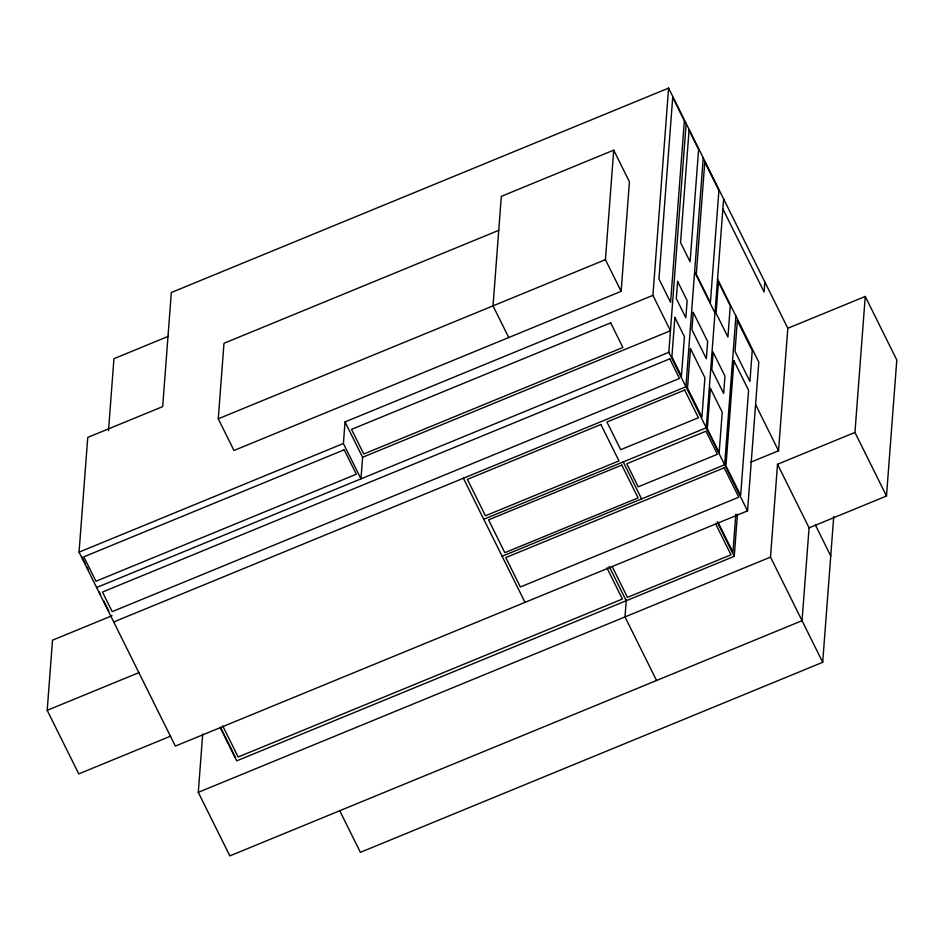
<?xml version="1.0" encoding="UTF-8"?>
<svg xmlns="http://www.w3.org/2000/svg" width="944" height="944" viewBox="0 0 944 944"><rect width="100%" height="100%" fill="white"/><g stroke="black" fill="none" stroke-linecap="round" stroke-linejoin="round"><path stroke-width="1.42" d="M170.746 736.084L78.753 773.903L47.2 710.325L52.51 640.197L112.041 615.724M717.546 279.058L758.799 362.154L747.542 510.893L175.336 746.102L79.06 552.157L87.757 437.414L162.675 406.616L171.324 292.51L668.6 88.099L787.815 328.276L778.54 450.784L750.445 462.336M108.501 430.558L113.953 358.685L168.445 336.276M508.757 337.539L493.028 305.868L501.323 196.352L613.718 150.155L629.436 181.814L621.14 291.33L233.982 450.477L218.265 418.806L223.988 343.286L498.751 230.336M809.102 527.46L802.046 620.692L229.84 855.901L198.287 792.335L202.7 734.007M345.044 421.921L362.602 457.285L360.962 478.868L343.404 443.503L345.044 421.921L652.906 295.366L668.6 88.099M621.14 291.33L605.423 259.659L613.718 150.155M626.32 599.44L624.999 616.928L656.552 680.494M747.542 510.893L668.824 352.313L686.158 123.463M703.245 157.908L685.922 386.757L113.717 621.966M723.623 198.936L706.289 427.785L483.753 519.271M735.907 316.039L724.65 464.778L502.114 556.252M735.813 514.232L732.933 552.24L718.018 522.209M220.33 727.824L236.72 760.852L734.255 556.335L737.441 514.173M764.864 282.044L764.109 292.015L722.868 208.919M339.734 810.731L360.384 852.338L822.696 662.299L770.493 557.113L777.526 464.271L854.945 432.446L865.247 296.44L787.815 328.276M822.696 662.299L833.741 516.498M777.526 464.271L809.079 527.838L886.499 496.013L896.8 360.006L865.247 296.44M218.265 418.806L605.423 259.659M79.06 552.157L343.404 443.503M362.602 457.285L670.452 330.742L652.906 295.366M96.618 587.534L668.824 352.313M47.2 710.325L139.193 672.517M198.287 792.335L770.493 557.113M854.945 432.446L886.499 496.013M694.607 272.014L714.974 313.042M755.589 404.551L778.54 450.784M815.262 524.758L830.755 555.957M717.204 521.997L734.255 556.335M715.682 523.944L730.998 554.801L627.465 597.363L612.149 566.506M623.241 461.923L641.601 498.916M609.175 566.4L626.226 600.738M606.968 567.922L622.415 599.039L238.159 756.994L222.713 725.877M463.386 478.23L525.006 602.366M220.566 727.352L235.552 757.536M81.762 556.464L85.656 564.311M86.954 566.931L88.252 569.539M99.25 591.829L100.524 594.413M103.734 600.88L108.867 611.205M672.706 97.35L658.959 278.94L670.606 302.399L684.353 120.808L672.706 97.35M674.877 317.444L671.892 356.867L681.438 376.09L684.424 336.666L674.877 317.444M677.603 281.383L676.305 298.575L685.851 317.809L687.149 300.617L677.603 281.383M689.061 130.178L680.553 242.561L690.099 261.783L698.607 149.4L689.061 130.178M690.489 348.643L687.503 388.102L701.923 417.154L704.908 377.694L690.489 348.643M693.238 312.37L691.928 329.692L706.348 358.744L707.658 341.421L693.238 312.37M704.779 162.108L696.294 274.267L710.407 302.717L718.903 190.558L704.779 162.108M710.395 388.338L707.327 428.765L719.175 452.624L722.231 412.186L710.395 388.338M713.121 352.242L711.811 369.623L723.647 393.471L724.968 376.101L713.121 352.242M718.443 281.973L716.083 313.172L727.918 337.02L730.29 305.821L718.443 281.973M733.913 360.714L725.96 465.758L740.651 495.352L748.604 390.32L733.913 360.714M737.335 320.618L735.01 351.369L749.925 381.411L752.25 350.661L737.335 320.618M610.662 322.86L351.534 429.378L363.759 454.005L622.887 347.486L610.662 322.86M344.194 449.804L83.815 556.842L95.946 581.256L356.313 474.23L344.194 449.804M669.792 358.85L102.459 592.053L112.183 611.641L679.515 378.438L669.792 358.85M600.903 424.493L467.386 479.363L485.464 515.778L618.969 460.896L600.903 424.493M684.683 390.049L606.933 422.003L620.68 449.698L698.43 417.732L684.683 390.049M621.789 465.085L488.544 519.861L504.828 552.688L638.085 497.913L621.789 465.085M705.97 431.207L626.792 463.752L638.238 486.821L717.416 454.276L705.97 431.207M724.201 467.811L505.783 557.585L520.368 586.979L738.786 497.193L724.201 467.811"/></g></svg>
